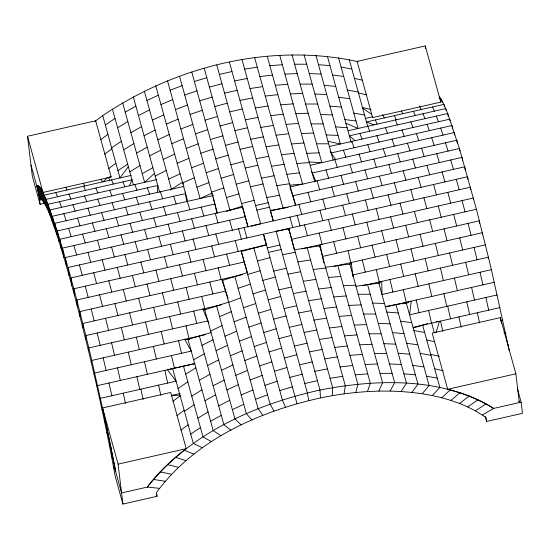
<?xml version="1.0" encoding="UTF-8"?>
<svg xmlns="http://www.w3.org/2000/svg" width="550" height="550" viewBox="0 0 550 550"><rect width="100%" height="100%" fill="white"/><g stroke="black" fill="none" stroke-linecap="round" stroke-linejoin="round"><path stroke-width="0.82" d="M320.506 397.918L332.31 395.67L332.654 387.626L288.798 228.883L276.134 231.309L319.99 390.039L320.506 397.918C258.424 411.709 195.243 440.007 156.537 492.436L157.011 496.327L122.918 504.068L115.149 475.963C104.321 415.243 90.083 355.128 74.504 295.453C68.406 272.766 62.081 250.119 54.539 227.858C50.682 218.412 48.489 207.604 41.704 199.726L40.789 199.458L40.033 199.925L36.884 186.292L30.986 165.055M85.656 339.103L85.828 335.589L76.828 299.998L68.056 267.506L57.262 230.959L46.145 199.313L41.174 189.035L39.841 187.165L37.689 185.783L36.884 186.292L40.006 199.932L39.627 200.413L40.095 204.304L45.086 203.17M204.634 309.994L204.703 308.591L201.699 296.457M288.702 230.498L288.819 228.429L294.284 249.755M157.286 192.445L157.795 185.467L50.215 209.901L52.463 221.939M88.454 350.604L88.818 347.923L85.828 335.589L221.389 304.796M379.074 283.298L379.252 281.964L376.262 269.624M488.221 258.514L488.407 257.173L476.41 209.248L459.422 148.507L447.693 113.499L443.919 104.376L439.422 96.408M332.31 395.67L344.094 393.855L345.297 385.688L307.168 247.686L294.587 249.831M344.094 393.855L355.816 392.487L357.871 384.216L319.66 245.905L307.168 247.686M436.095 332.413L439.457 321.344L436.178 321.784M91.224 362.251L91.795 360.415L88.818 347.923L207.838 320.891L208.828 323.139M188.581 339.57L188.959 338.346L185.989 325.854M355.816 392.487L367.428 391.566L370.329 383.233L337.81 265.547L325.566 267.279M319.254 246.95L320.107 244.743L323.799 262.866M129.353 185.797L131.993 179.822L46.145 199.313L48.675 212.073M367.428 391.566L378.881 391.098L382.607 382.731L349.841 264.11L337.81 265.547M378.881 391.098L390.129 391.084L394.68 382.717L367.579 284.611L355.967 286.289M390.129 391.084L401.129 391.524L406.484 383.185L378.847 283.168L367.579 284.611M401.129 391.524L411.847 392.418L417.973 384.147L395.993 304.597L385.323 306.604M128.349 166.65L119.955 177.952L102.733 115.624C176.248 66.062 270.504 42.467 357.967 61.648M93.968 373.993L94.738 373.017L191.249 351.093L184.711 339.316L189.674 339.467M405.439 303.249L406.209 302.273L403.267 289.678M147.366 487.066C189.324 433.599 255.056 404.449 319.99 390.039C377.389 378.902 441.987 376.908 493.604 408.43L482.316 415.064L486.118 417.581L486.592 421.472L522.5 413.318L521.152 402.174L517.316 388.286M411.847 392.418L422.221 393.759L429.11 385.584L406.223 302.734L395.993 304.597M349.676 264.296L351.23 262.494L353.011 276.643M422.221 393.759L432.231 395.546L439.842 387.496L422.62 325.167L427.46 323.661M432.231 395.546L441.829 397.767L450.134 389.881M103.125 181.775L107.951 177.292M154.454 173.374L144.623 182.325L122.643 102.774M441.829 397.767L450.973 400.421L459.944 392.728M450.973 400.421L459.628 403.487L469.232 396.014M94.861 121.454L102.733 115.624M100.698 139.7L107.91 134.358M104.692 154.158L111.904 148.816M108.687 168.616L115.899 163.267M172.941 401.184L180.153 395.842M176.935 415.642L184.147 410.293M180.929 430.1L188.141 424.751M170.142 190.176L182.428 182.249M459.628 403.487L467.761 406.959L477.957 399.74M105.318 124.988L115.032 118.429M111.629 147.826L121.337 141.267M117.941 170.665L127.648 164.106M178.111 388.444L187.818 381.893M184.422 411.283L194.129 404.724M190.726 434.122L200.434 427.563M467.761 406.959L475.344 410.822L486.09 403.886M117.618 127.799L127.82 121.516M123.702 149.82L133.904 143.536M129.786 171.847L139.989 165.564M185.68 374.144L195.883 367.861M191.764 396.172L201.967 389.888M197.849 418.192L208.051 411.909M378.373 283.456L381.748 281.394L381.982 294.511L491.384 269.665L509.3 350.804M125.228 112.145L135.884 106.157M130.893 132.646L141.549 126.658M136.558 153.147L147.208 147.159M142.223 173.642L152.873 167.661M193.648 359.776L204.298 353.794M199.313 380.277L209.962 374.289M204.971 400.778L215.627 394.79M210.636 421.279L221.292 415.291M138.469 115.527L149.531 109.863M144.045 135.706L155.107 130.041M149.621 155.884L160.683 150.219M155.196 176.062L166.258 170.397M201.974 345.386L213.036 339.721M207.549 365.564L218.611 359.899M213.125 385.743L224.187 380.078M218.701 405.921L229.762 400.256M146.946 100.492L158.373 95.171M152.377 120.154L163.804 114.833M157.809 139.81L169.235 134.489M163.24 159.472L174.666 154.151M168.671 179.128L180.097 173.807M210.623 330.99L222.049 325.669M216.054 350.646L227.48 345.324M221.485 370.308L232.911 364.987M226.916 389.964L238.343 384.643M232.347 409.626L243.774 404.305M160.958 104.541L172.707 99.584M166.368 124.114L178.111 119.157M171.779 143.694L183.521 138.738M177.183 163.274L188.932 158.317M194.343 177.891L182.593 182.847L183.693 184.106M219.553 316.628L231.303 311.671M224.964 336.201L236.706 331.251M230.367 355.781L242.117 350.824M235.778 375.361L247.528 370.404M241.189 394.934L252.938 389.978M170.115 90.214L182.139 85.642M175.478 109.608L187.495 105.036M180.833 129.009L192.851 124.438M186.189 148.404L198.213 143.832M191.551 167.798L203.569 163.226M196.907 187.192L208.931 182.621M228.731 302.369L240.749 297.798M234.087 321.764L246.111 317.199M239.449 341.165L251.467 336.593M244.805 360.559L256.829 355.987M250.167 379.954L262.185 375.382M255.523 399.348L267.541 394.776M226.119 211.509L242.289 206.154L242.742 207.694M184.724 95.012L196.969 90.839M190.087 114.434L202.338 110.268M195.456 133.856L207.701 129.69M200.826 153.278L213.07 149.112M206.188 172.7L218.433 168.534M211.558 192.122L223.802 187.956M238.123 288.296L250.374 284.13M243.492 307.718L255.736 303.552M248.854 327.14L261.106 322.974M254.224 346.562L266.468 342.396M259.586 365.984L271.837 361.817M264.956 385.406L277.2 381.239M228.656 302.094L204.779 309.829L234.939 418.99L241.216 424.909M247.197 272.635L222.647 280.363L258.108 408.719L262.817 415.326M402.518 303.916L411.263 301.125L409.558 314.827L497.221 294.917M194.384 81.476L206.807 77.722M199.732 100.829L212.156 97.082M205.081 120.189L217.504 116.435M210.423 139.542L222.853 135.795M215.772 158.895L228.195 155.148M221.121 178.255L233.544 174.501M226.469 197.608L238.893 193.861M247.706 274.471L260.129 270.724M253.055 293.831L265.478 290.077M258.397 313.184L270.827 309.437M211.062 332.571L188.018 339.412L213.228 430.643L220.976 435.765M263.746 332.544L276.169 328.79M269.094 351.897L281.518 348.143M274.443 371.25L286.866 367.503M279.792 390.61L292.215 386.856M413.201 327.999L422.62 325.167M266.393 244.64L241.361 251.515L282.377 399.974L285.443 407.179M251.212 226.27L260.624 223.768L216.776 65.044M209.399 87.093L221.952 83.779M214.761 106.514L227.315 103.194M220.124 125.929L232.678 122.616M225.493 145.351L238.047 142.031M230.856 164.766L243.409 161.453M236.218 184.188L248.772 180.867M241.587 203.603L254.141 200.289M257.434 260.975L269.988 257.661M262.804 280.397L275.357 277.083M268.166 299.819L280.72 296.498M273.529 319.234L286.082 315.92M278.898 338.656L291.452 335.335M284.261 358.071L296.814 354.757M289.623 377.493L302.177 374.172M172.947 368.493L167.496 369.799L176.096 381.157L100.471 398.331L99.316 397.595M219.361 74.408L231.997 71.541M40.095 204.304L32.333 176.199L27.5 136.269L95.659 120.794L111.176 176.969L43.024 192.452A206.793 14.293 77.2 0 0 36.85 186.299M425.267 45.932L357.115 61.414L372.632 117.59L440.791 102.114L425.267 45.932L425.576 48.476M224.538 93.142L237.174 90.276M229.714 111.877L242.351 109.01M234.891 130.611L247.521 127.744M439.134 98.656L440.756 98.285L441.093 99.866M365.214 118.442L372.68 116.744M440.632 101.317L442.255 100.946L442.606 102.603M240.068 149.353L252.697 146.479M131.141 175.416L44.33 195.126L46.984 208.168M40.006 199.932L42.474 199.375M348.274 130.701L445.734 108.563L446.05 110.158M156.317 179.671L48.111 204.249L50.504 216.666M329.072 146.568L449.797 119.151L450.099 120.752M245.245 168.087L257.874 165.213M184.064 186.361L52.443 216.253L54.539 227.858M330.186 151.649L331.196 152.948L452.031 125.503L452.629 128.817M185.412 191.943L185.563 193.586L54.801 223.286L56.732 234.417M310.289 165.261L454.382 132.536L454.795 134.915M250.422 186.821L263.051 183.954M212.981 195.594L57.262 230.959L59.036 241.567M311.534 171.566L312.256 173.051L456.851 140.209L457.394 143.474M216.982 213.049L214.851 204.05L59.833 239.257L61.428 249.301M289.802 187.028L459.422 148.507L459.821 151.016M290.084 187.825L292.841 195.821L462.082 157.382L462.557 160.531M255.592 205.556L268.228 202.689M256.843 210.086L269.479 207.212M247.94 226.648L245.204 216.693L65.244 257.565L66.474 266.365M265.623 245.211L73.865 288.764L74.504 295.453M291.672 239.291L473.447 198.014L473.605 199.684M267.293 247.892L279.923 245.025M268.538 252.395L281.167 249.528M247.136 271.824L244.248 261.972L76.828 299.998L77.268 305.924M302.012 248.854L476.41 209.248M242.653 274.594L79.812 311.575L80.059 316.718M322.568 256.444L479.401 220.825L479.524 223.396M273.714 271.129L286.344 268.262M228.078 298.155L225.596 291.032L82.816 323.455L82.858 327.793M333.877 266.441L482.405 232.705L482.419 234.149M278.884 289.864L291.521 286.997M352.832 274.945L485.409 244.839M362.526 285.759L488.407 257.173L491.384 269.665M284.061 308.598L296.697 305.731M205.631 334.558L91.795 360.415L105.944 423.479L115.734 471.68L113.506 465.974M289.238 327.332L301.874 324.466M386.705 306.707L494.319 282.26M404.938 303.366L408.162 302.637M194.872 363.584L96.669 385.791M294.415 346.074L307.051 343.2M413.174 327.312L500.06 307.581M518.884 400.95L519.337 402.586L515.852 373.801L500.328 317.625L432.176 333.101L447.693 389.283A206.793 114.751 -15.4 0 1 493.591 408.43M299.592 364.808L312.228 361.934M171.188 395.519L180.194 393.477M500.397 320.753L502.831 320.203M503.903 333.094L505.526 332.729M304.769 383.543L317.405 380.669M118.085 464.138L186.237 448.663L170.72 392.48L102.561 407.962L118.085 464.138L122.918 504.068M447.693 389.283L515.852 373.801M159.583 488.366L147.331 487.073L121.564 492.924L115.699 471.687A206.793 14.293 77.2 0 0 102.568 407.976M493.57 408.437L521.152 402.174M202.414 447.741L193.318 443.486L172.618 368.576L194.728 363.681M234.582 80.905L247.246 78.499M239.958 100.354L252.622 97.948M245.334 119.811L257.998 117.397M250.704 139.26L263.368 136.847M256.08 158.709L268.744 156.296M261.449 178.159L274.113 175.746M266.826 197.608L279.489 195.195M282.597 254.698L295.261 252.285M287.966 274.134L300.63 271.721M293.336 293.569L305.999 291.156M298.705 312.998L311.369 310.592M304.074 332.434L316.738 330.028M309.444 351.869L322.107 349.456M314.813 371.305L327.477 368.892M270.373 210.444L288.124 207.364M244.661 69.128L257.304 67.183M250.023 88.557L262.673 86.611M255.393 107.979L268.036 106.033M260.762 127.407L273.405 125.462M266.124 146.829L278.768 144.891M271.494 166.258L284.137 164.312M276.863 185.68L289.506 183.741M297.921 261.917L310.564 259.971M303.277 281.311L315.927 279.366M308.639 300.699L321.282 298.753M313.995 320.086L326.638 318.147M319.351 339.481L331.994 337.535M324.706 358.868L337.349 356.929M330.069 378.263L342.712 376.317M259.889 76.553L272.463 75.082M265.293 96.106L277.867 94.634M270.696 115.658L283.271 114.194M276.1 135.211L288.674 133.746M281.497 154.763L294.071 153.299M286.901 174.316L299.475 172.851M313.204 269.514L325.772 268.043M318.587 288.998L331.162 287.533M323.971 308.488L336.545 307.017M329.354 327.972L341.928 326.507M334.737 347.462L347.311 345.991M340.12 366.953L352.694 365.482M171.621 395.766L179.926 395.031M289.898 185.157L302.589 184.119L267.286 56.347M269.878 65.718L282.329 64.728M275.282 85.278L287.732 84.294M280.686 104.844L293.143 103.854M286.089 124.403L298.547 123.42M291.493 143.969L303.951 142.979M296.904 163.529L309.354 162.546M328.377 277.454L340.828 276.464M333.754 296.931L346.211 295.948M339.137 316.408L351.594 315.425M344.52 335.892L356.971 334.902M349.903 355.369L362.354 354.386M355.286 374.853L367.737 373.862M284.921 74.099L297.206 73.597M290.393 93.912L302.679 93.411M295.866 113.726L308.151 113.224M301.338 133.54L313.624 133.038M306.817 153.347L319.103 152.845M343.386 285.711L355.671 285.209M348.824 305.408L361.109 304.906M354.269 325.105L366.554 324.603M359.707 344.802L371.993 344.3M365.152 364.492L377.438 363.99M294.614 64.226L306.687 64.213M300.114 84.123L312.18 84.109M305.607 104.019L317.68 104.005M311.107 123.908L323.173 123.894M316.601 143.804L328.673 143.791M358.167 294.257L370.232 294.243M363.632 314.029L375.698 314.016M369.098 333.809L381.164 333.795M374.557 353.588L386.629 353.567M380.022 373.361L392.088 373.347M309.272 73.583L321.076 74.051M314.923 94.036L326.728 94.504M320.574 114.483L332.379 114.957M326.226 134.936L338.023 135.41M372.666 303.05L384.471 303.524M378.283 323.359L390.081 323.833M383.893 343.668L395.697 344.142M389.503 363.976L401.308 364.451M309.203 161.989L321.805 162.642L292.029 54.862M109.526 176.839L111.176 176.969M318.484 64.687L329.979 65.642M324.211 85.401L335.699 86.357M329.931 106.116L341.426 107.071M335.658 126.83L347.146 127.786M386.829 312.056L398.324 313.012M392.521 332.64L404.009 333.603M398.207 353.231L409.702 354.186M403.893 373.821L415.388 374.777M332.564 75.013L343.702 76.45M338.718 97.281L349.855 98.725M344.871 119.556L356.008 120.993M400.592 321.234L411.73 322.671M406.697 343.324L417.828 344.761M412.796 365.406L423.933 366.85M153.402 479.442L165.206 481.257M341.117 67.086L351.849 68.998M347.476 90.104L358.208 92.015M353.836 113.121L364.567 115.032M413.902 330.543L424.634 332.454M420.214 353.375L430.946 355.293M426.518 376.214L437.257 378.132M160.126 471.921L171.476 474.244M327.972 141.267L340.402 143.997L315.899 55.316M354.441 78.368L362.354 80.197M358.469 92.95L366.382 94.779M362.498 107.532L371.202 109.546M426.704 339.934L434.624 341.77M430.684 354.351L439.395 356.366M434.665 368.761L443.376 370.783M167.509 464.537L178.358 467.362M175.519 457.318L185.831 460.632M374.055 124.843L366.479 121.963L443.919 104.376L444.414 106.824M184.133 450.292L193.861 454.087M205.136 309.98L202.826 309.018L207.838 320.891M345.895 123.241L358.078 128.473L338.525 57.716M211.468 441.629L203.026 436.934L183.473 366.176M475.344 410.822L482.343 415.058M362.649 108.089L371.759 114.386M230.904 430.189L223.877 424.662L199.375 335.981M355.066 140.662L349.367 135.829L447.693 113.499L448.174 115.981M222.853 280.576L221.678 279.359L225.596 291.032M251.866 419.946L246.366 413.669L216.59 305.889M101.901 409.358L103.249 410.953M331.196 152.948L335.562 159.521M104.411 421.032L105.944 423.479M274.024 411.063L270.132 404.147L234.829 276.368M507.451 343.798L508.131 345.111M106.844 432.582L108.549 435.861M419.526 106.109L421.19 109.539M401.411 110.983L402.744 113.726M382.635 114.489L384.292 117.92M101.118 179.183L102.444 181.926M83.428 183.205L84.755 185.948M65.732 187.22L67.066 189.963M213.221 196.096L211.853 193.208L200.042 198.536L167.53 80.85M109.175 443.946L111.052 448.058M432.554 106.954L434.369 111.148M413.476 111.292L415.291 115.479M394.405 115.624L396.22 119.811M375.327 119.955L377.142 124.142M111.547 179.864L113.362 184.051M83.621 186.202L85.436 190.389M55.701 192.548L57.516 196.735M312.256 173.051L315.741 181.136M111.416 455.091L113.451 460.013M423.005 113.726L424.964 118.656M395.374 120.003L397.341 124.933M367.751 126.273L369.71 131.209M122.918 181.878L124.877 186.814M95.899 188.018L97.859 192.947M68.881 194.157L70.84 199.086M436.329 116.078L438.433 121.729M410.857 121.866L412.954 127.517M385.378 127.648L387.482 133.299M359.906 133.437L362.003 139.088M134.867 184.546L136.971 190.197M109.739 190.252L111.843 195.903M84.604 195.958L86.708 201.609M59.476 201.664L61.579 207.322M427.068 124.314L429.303 130.666M401.981 130.006L404.216 136.366M376.894 135.706L379.129 142.058M351.808 141.405L354.042 147.757M147.379 187.832L149.607 194.184M122.567 193.469L124.795 199.822M97.756 199.107L99.983 205.459M72.944 204.738L75.171 211.09M440.667 128.088L443.018 135.114M416.357 133.602L418.715 140.635M392.054 139.123L394.412 146.156M367.751 144.643L370.102 151.676M343.447 150.164L345.799 157.197M160.353 191.751L162.704 198.777M136.214 197.23L138.572 204.256M112.083 202.709L114.434 209.742M87.945 208.196L90.296 215.222M63.807 213.675L66.165 220.701M431.654 137.692L434.122 145.372M407.447 143.192L409.915 150.872M383.24 148.692L385.708 156.365M359.04 154.186L361.501 161.865M334.833 159.686L337.301 167.365M173.676 196.288L176.144 203.961M149.641 201.747L152.103 209.419M125.599 207.206L128.067 214.878M101.564 212.664L104.032 220.337M77.529 218.123L79.991 225.803M292.841 195.821L295.838 205.191M445.486 142.794L448.058 151.085M421.589 148.218L424.16 156.509M397.698 153.642L400.269 161.941M373.808 159.074L376.372 167.365M349.91 164.498L352.481 172.789M326.019 169.922L328.591 178.221M187.296 201.431L189.867 209.722M163.563 206.821L166.134 215.112M139.831 212.211L142.402 220.502M116.098 217.601L118.662 225.892M92.366 222.991L94.93 231.282M68.626 228.381L71.198 236.672M436.693 153.663L439.354 162.546M412.761 159.101L415.429 167.977M388.836 164.532L391.497 173.415M364.911 169.971L367.572 178.846M340.986 175.402L343.647 184.284M317.054 180.84L319.722 189.716M201.169 207.157L203.837 216.033M177.451 212.541L180.111 221.423M153.732 217.931L156.392 226.806M130.006 223.321L132.667 232.196M106.287 228.704L108.948 237.586M82.562 234.094L85.229 242.969M297.021 403.679L253.818 247.892M450.718 159.968L453.461 169.393M426.931 165.364L429.681 174.797M403.15 170.768L405.893 180.194M379.362 176.172L382.106 185.597M355.575 181.569L358.325 191.001M331.794 186.972L334.538 196.405M308.007 192.376L310.75 201.802M215.263 213.441L218.013 222.867M191.702 218.79L194.446 228.216M168.128 224.146L170.878 233.571M144.561 229.494L147.311 238.927M120.993 234.85L123.743 244.276M97.426 240.199L100.176 249.631M73.865 245.554L76.608 254.98M241.038 250.793L244.248 261.972M442.097 171.971L444.916 181.913M418.234 177.396L421.053 187.33M394.377 182.813L397.189 192.754M370.514 188.231L373.333 198.172M346.651 193.648L349.47 203.589M322.788 199.072L325.607 209.007M298.932 204.49L301.744 214.431M229.556 220.248L232.368 230.189M205.954 225.603L208.773 235.544M182.359 230.966L185.178 240.907M158.764 236.321L161.576 246.262M135.169 241.684L137.981 251.625M111.567 247.039L114.386 256.981M87.972 252.402L90.791 262.343M456.28 179.334L459.154 189.743M433.551 184.498L436.425 194.906M485.217 416.515L486.592 421.472M410.822 189.661L413.696 200.069M431.496 322.403L434.356 332.764M388.087 194.817L390.967 205.232M349.264 59.634L367.709 126.417M327.394 56.279L351.237 142.581M365.358 199.98L368.239 210.396M304.095 54.849L333.135 159.968M342.629 205.143L345.51 215.559M279.744 55.364L314.751 182.084M319.901 210.306L322.781 220.722M254.712 57.819L295.508 205.473M297.172 215.469L300.046 225.885M289.877 217.126L292.758 227.535M242.069 59.758L283.051 208.093M229.405 62.171L273.261 220.901L270.421 210.966L464.826 166.808L465.272 170.012M204.222 68.358L248.077 227.102M244.021 227.542L246.902 237.951M238.535 228.786L241.409 239.202M191.792 72.105L229.921 210.107M179.548 76.278L217.319 212.981M215.799 233.949L218.68 244.365M155.781 85.807L187.674 201.231M193.071 239.113L195.951 249.521M144.354 91.128L171.456 189.228M133.292 96.793L159.603 192.019M170.342 244.276L173.222 254.684M112.441 109.065L133.334 184.69M147.613 249.432L150.487 259.847M108.769 177.512L109.684 180.819M124.884 254.595L127.758 265.011M102.156 259.758L105.029 270.174M156.551 494.67L157.011 496.327M79.42 264.921L82.301 275.337M27.5 136.269L43.024 192.452M245.204 216.693L242.605 207.226L62.494 248.133L63.91 257.579M266.454 245.025L263.505 234.183L307.354 392.906L308.729 400.592M447.789 192.328L450.718 203.17M423.913 197.752L426.834 208.594M400.029 203.177L402.957 214.019M376.152 208.601L379.074 219.443M352.268 214.019L355.197 224.867M328.391 219.443L331.313 230.292M304.507 224.867L307.436 235.716M235.249 240.597L238.171 251.446M211.654 245.96L214.576 256.802M188.052 251.316L190.981 262.164M164.457 256.678L167.386 267.52M140.862 262.034L143.784 272.882M117.26 267.396L120.189 278.238M93.665 272.752L96.594 283.601M462.082 200.592L465.046 211.826M438.254 206.002L441.217 217.236M414.425 211.413L417.395 222.647M390.603 216.824L393.566 228.064M366.774 222.241L369.737 233.475M342.946 227.652L345.909 238.886M319.117 233.062L322.08 244.296M226.634 254.066L229.597 265.299M203.067 259.421L206.03 270.655M179.499 264.77L182.462 276.004M155.932 270.126L158.895 281.359M132.364 275.474L135.328 286.708M108.797 280.83L111.76 292.064M85.229 286.179L88.192 297.413M453.681 214.411L456.672 225.988M429.674 219.863L432.664 231.44M405.673 225.314L408.657 236.892M381.666 230.766L384.656 242.344M357.658 236.218L360.649 247.796M333.651 241.67L336.641 253.248M218.164 267.898L221.155 279.476M194.439 273.281L197.429 284.866M170.72 278.671L173.711 290.249M147.001 284.061L149.985 295.639M123.276 289.444L126.266 301.029M99.557 294.834L102.547 306.412M468.036 223.41L471.041 235.283M444.043 228.855L447.047 240.735M420.042 234.307L423.046 246.187M396.048 239.759L399.053 251.632M372.054 245.204L375.059 257.084M348.061 250.656L351.072 263.979M209.846 282.047L212.85 293.927M186.113 287.437L189.117 299.317M162.381 292.827L165.385 304.707M138.648 298.217L141.653 310.097M114.916 303.607L117.92 315.487M91.183 308.997L94.181 320.877M459.676 237.868L462.681 249.996M435.325 243.396L438.329 255.53M410.974 248.93L413.985 261.058M386.629 254.458L389.634 266.585M362.278 259.985L365.283 272.119M177.657 301.916L180.668 314.05M153.622 307.374L156.626 319.509M129.587 312.833L132.591 324.968M105.545 318.292L108.556 330.426M474.045 247.417L477.043 259.751M449.598 252.972L452.595 265.306M425.15 258.521L428.147 270.854M400.703 264.076L403.7 276.409M193.731 311.08L196.728 323.414M169.599 316.559L172.59 328.9M145.461 322.046L148.459 334.379M121.323 327.525L124.321 339.859M97.192 333.004L100.183 345.345M465.678 262.336L468.648 274.828M440.433 268.07L443.403 280.562M415.188 273.804L418.165 286.296M389.943 279.538L392.913 292.029M161.178 331.492L164.147 343.984M136.366 337.129L139.336 349.621M111.547 342.76L114.524 355.252M480.019 272.243L482.955 284.845M454.431 278.053L457.373 290.654M428.849 283.869L431.791 296.464M178.558 340.711L181.493 353.306M153.422 346.418L156.365 359.019M128.294 352.124L131.23 364.726M103.159 357.837L106.102 370.432M471.591 287.423L474.492 300.08M443.884 293.714L446.786 306.371M416.185 300.011L419.079 312.661M171.504 355.582L174.405 368.232M144.485 361.714L147.386 374.371M117.466 367.854L120.361 380.504M37.689 185.783L40.789 199.458M485.856 297.502L488.696 310.159M466.778 301.833L469.618 314.497M447.7 306.164L450.539 318.828M428.622 310.496L431.468 323.159M164.849 370.404L167.688 383.068M136.922 376.743L139.762 389.407M108.996 383.089L111.843 395.752M213.489 197.904L214.851 204.05M38.672 186.079L41.704 199.726M477.331 312.744L479.586 322.994M458.934 316.917L461.189 327.174M440.543 321.097L442.798 331.354M158.586 385.131L160.841 395.388M140.896 389.152L143.151 399.403M123.207 393.168L125.455 403.425M39.841 187.165L42.79 200.743M41.174 189.035L44.034 202.489M42.673 191.696L45.43 204.964M264.213 238.253L264.495 239.883M185.563 193.586L186.622 201.582M467.954 179.19L467.644 176.749L68.056 267.506L69.101 275.632M470.8 189.64L470.518 187.165L70.936 277.915L71.782 285.34M147.331 487.073A206.793 114.751 -15.4 0 1 186.244 448.663M440.234 101.028A206.793 14.293 77.2 0 1 440.791 102.114M500.335 317.639A206.793 14.293 77.2 0 1 501.593 323.407"/></g></svg>
